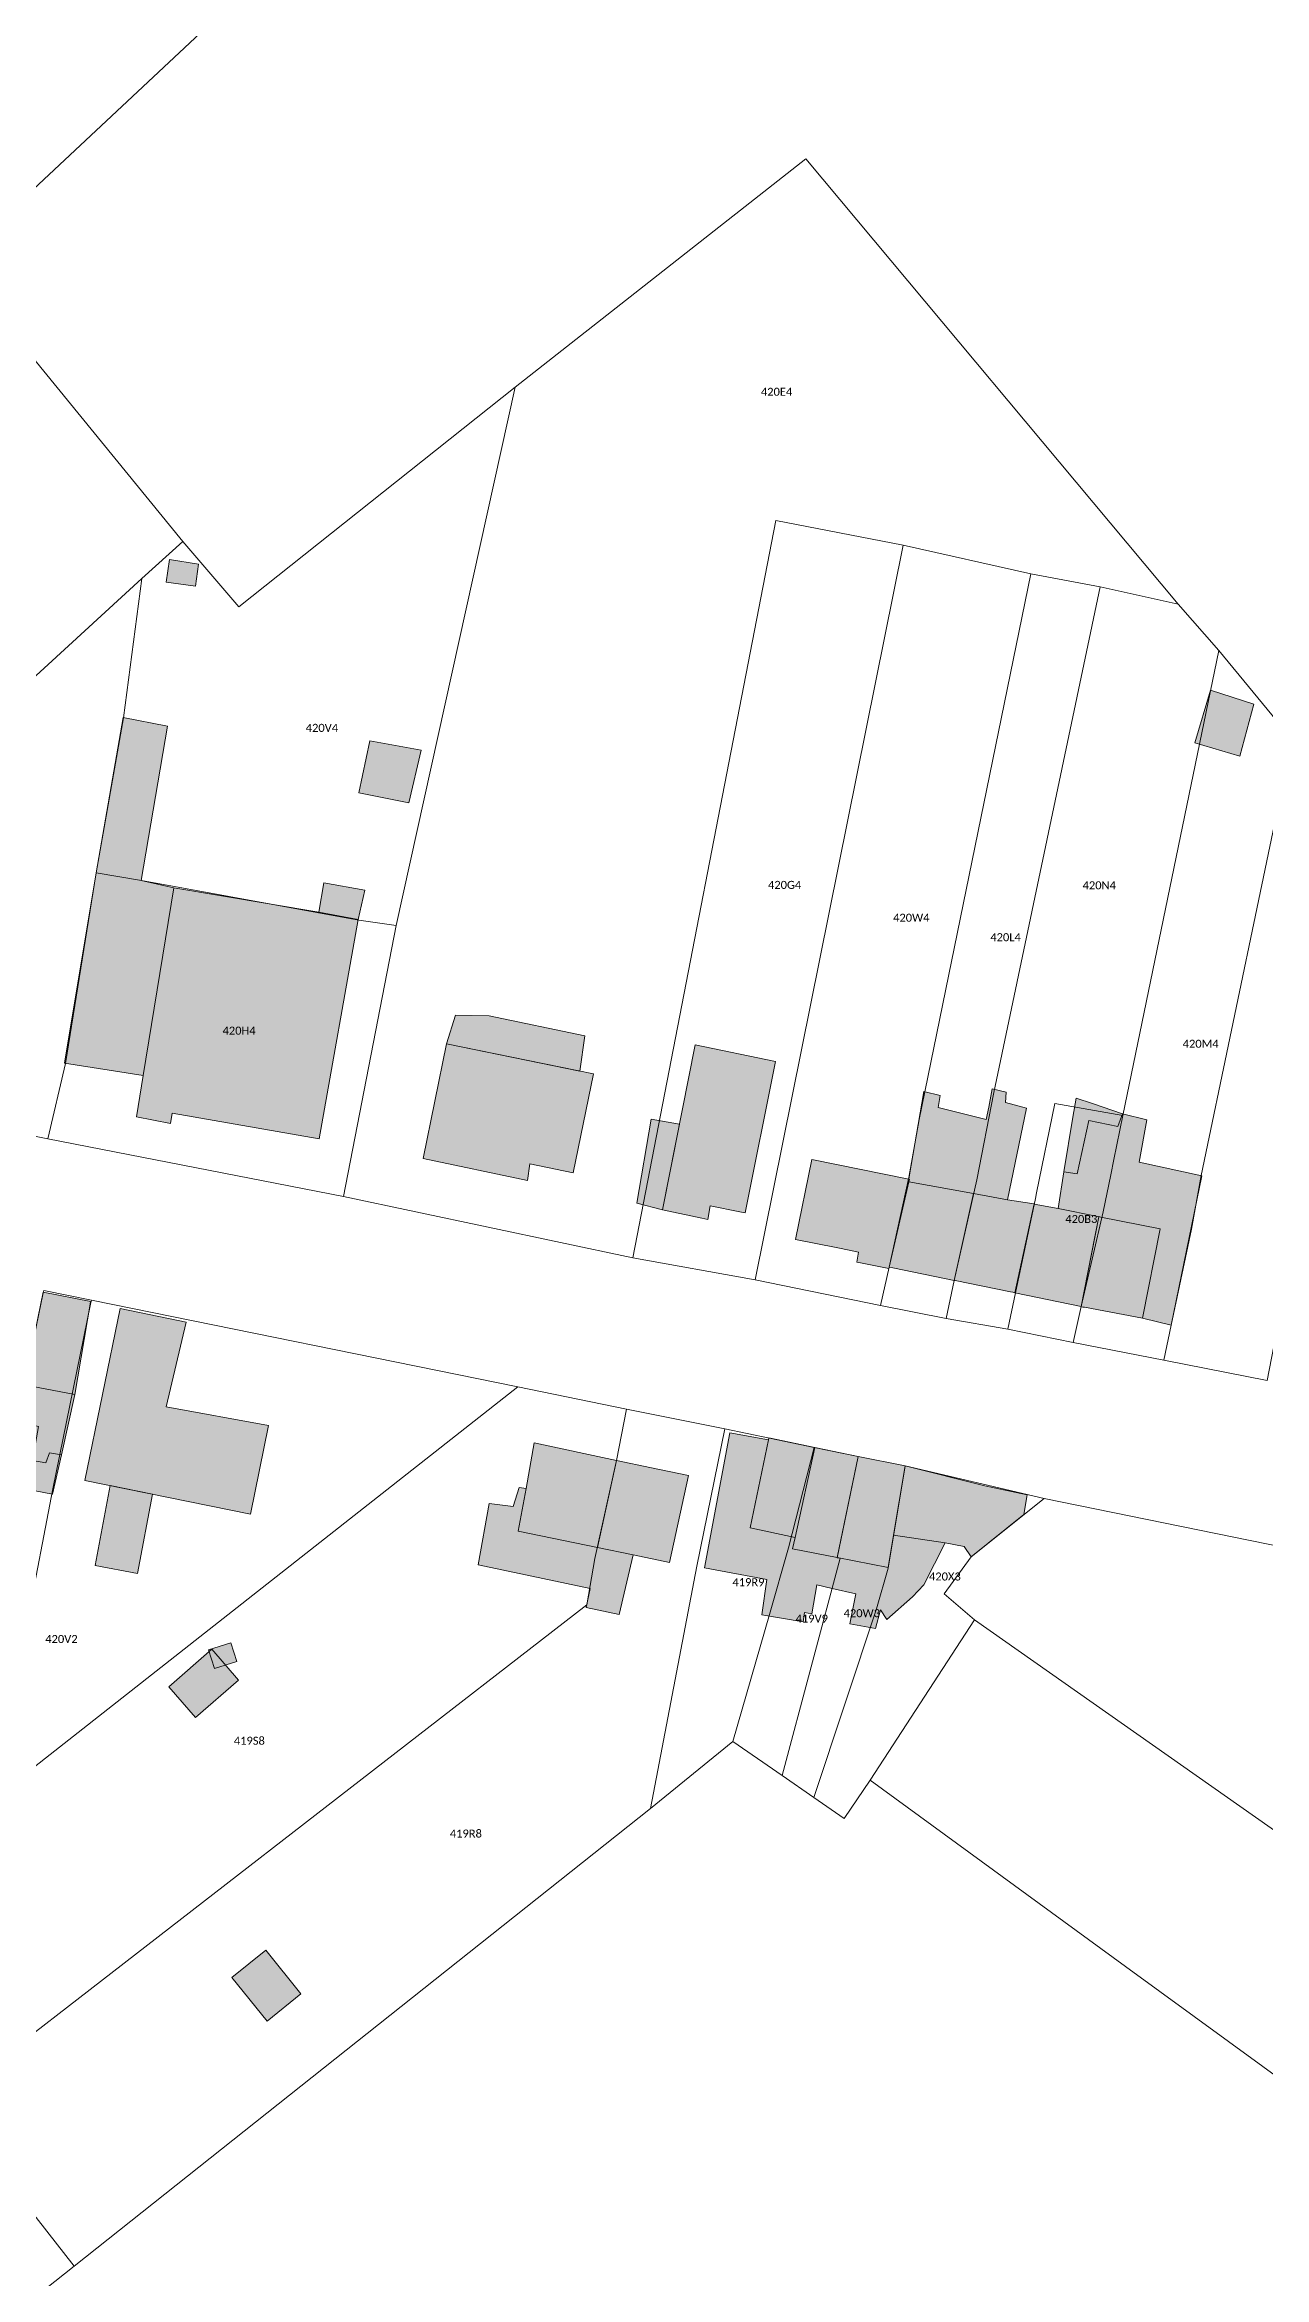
# Model space of a CAD drawing. Header units: metres. Extents: x 113120 to 240396, y 120329 to 242116.
# Drawn here: x 117340.7 to 117462.7, y 121474.9 to 121698.1 of the extents above; entities that cross this region are included whole.
import ezdxf

# ---------------------------------------------------------------- set-up
doc = ezdxf.new("R2010")
doc.units = ezdxf.units.M
doc.header["$LTSCALE"] = 3
for name, color, linetype, lineweight in [('Bpn_CaPa', 78, 'Continuous', 0), ('Bpn_ReBu', 4, 'Continuous', 0), ('Bpt_CaNu', 7, 'Continuous', 0), ('Hachure bâtiment', 11, 'Continuous', 0)]:
    doc.layers.add(name, color=color, linetype=linetype, lineweight=lineweight)
doc.styles.add('Legend', font='')
doc.styles.get('Legend').set_extended_font_data('Calibri')

msp = doc.modelspace()

# ---------------------------------------------------------------- hatches: boundary and pattern name
at = {"layer": 'Hachure bâtiment'}
h = msp.add_hatch(color=256, dxfattribs=at)
h.dxf.hatch_style = 1
h.paths.add_polyline_path([(117356.13, 121646.12), (117355.83, 121643.93), (117352.9, 121644.32), (117353.22, 121646.6)])
h = msp.add_hatch(color=256, dxfattribs=at)
h.dxf.hatch_style = 1
h.paths.add_polyline_path([(117460.27, 121626.92), (117455.76, 121628.25), (117457.34, 121633.54), (117461.68, 121632.12)])
h = msp.add_hatch(color=256, dxfattribs=at)
h.dxf.hatch_style = 1
h.paths.add_polyline_path([(117353.02, 121629.94), (117350.41, 121614.5), (117353.66, 121613.76), (117350.59, 121594.99), (117342.74, 121596.23), (117345.91, 121615.27), (117348.61, 121630.8)])
h = msp.add_hatch(color=256, dxfattribs=at)
h.dxf.hatch_style = 1
h.paths.add_polyline_path([(117378.4, 121627.52), (117377.18, 121622.25), (117372.18, 121623.27), (117373.28, 121628.47)])
h = msp.add_hatch(color=256, dxfattribs=at)
h.dxf.hatch_style = 1
h.paths.add_polyline_path([(117368.17, 121611.34), (117372.11, 121610.61), (117368.19, 121588.66), (117353.5, 121591.23), (117353.32, 121590.2), (117349.92, 121590.88), (117350.59, 121594.99), (117353.66, 121613.76)])
h = msp.add_hatch(color=256, dxfattribs=at)
h.dxf.hatch_style = 1
h.paths.add_polyline_path([(117372.77, 121613.52), (117372.11, 121610.61), (117368.17, 121611.34), (117368.68, 121614.28)])
h = msp.add_hatch(color=256, dxfattribs=at)
h.dxf.hatch_style = 1
h.paths.add_polyline_path([(117394.27, 121595.44), (117380.95, 121598.16), (117381.84, 121601.03), (117385.19, 121600.96), (117394.78, 121598.96)])
h = msp.add_hatch(color=256, dxfattribs=at)
h.dxf.hatch_style = 1
h.paths.add_polyline_path([(117395.63, 121595.16), (117393.59, 121585.29), (117389.27, 121586.18), (117389.04, 121584.52), (117378.61, 121586.7), (117380.95, 121598.16)])
h = msp.add_hatch(color=256, dxfattribs=at)
h.dxf.hatch_style = 1
h.paths.add_polyline_path([(117413.83, 121596.4), (117410.8, 121581.28), (117410.27, 121581.39), (117407.3, 121581.98), (117407.07, 121580.6), (117406.47, 121580.73), (117402.53, 121581.57), (117405.82, 121598.07)])
h = msp.add_hatch(color=256, dxfattribs=at)
h.dxf.hatch_style = 1
h.paths.add_polyline_path([(117436.9, 121593.33), (117436.83, 121592.3), (117438.93, 121591.73), (117437.05, 121582.59), (117433.63, 121583.2), (117427.17, 121584.36), (117427.23, 121584.62), (117427.16, 121584.64), (117427.19, 121584.87), (117428.67, 121593.42), (117430.29, 121593), (117430.1, 121591.82), (117434.92, 121590.62), (117435.16, 121591.85), (117435.52, 121593.68)])
h = msp.add_hatch(color=256, dxfattribs=at)
h.dxf.hatch_style = 1
h.paths.add_polyline_path([(117450.97, 121590.58), (117450.2, 121586.33), (117456.49, 121584.98), (117453.4, 121570.03), (117450.55, 121570.74), (117452.32, 121579.66), (117446.39, 121580.85), (117446.17, 121580.9), (117446.17, 121580.89), (117446.08, 121580.91), (117442.11, 121581.7), (117442.68, 121585.37), (117444.02, 121585.18), (117445.18, 121590.5), (117448.06, 121589.91), (117448.53, 121591.18)])
h = msp.add_hatch(color=256, dxfattribs=at)
h.dxf.hatch_style = 1
h.paths.add_polyline_path([(117445.18, 121590.5), (117444.02, 121585.18), (117442.68, 121585.37), (117443.58, 121590.83), (117443.9, 121592.75), (117445.55, 121592.19), (117448.53, 121591.18), (117448.06, 121589.91)])
h = msp.add_hatch(color=256, dxfattribs=at)
h.dxf.hatch_style = 1
h.paths.add_polyline_path([(117402.53, 121581.57), (117399.96, 121582.24), (117401.39, 121590.64), (117404.24, 121590.15)])
h = msp.add_hatch(color=256, dxfattribs=at)
h.dxf.hatch_style = 1
h.paths.add_polyline_path([(117427.16, 121584.64), (117427.23, 121584.62), (117427.17, 121584.36), (117425.2, 121575.84), (117425.17, 121575.71), (117422.01, 121576.33), (117421.97, 121576.34), (117422.15, 121577.34), (117421.2, 121577.53), (117420.08, 121577.76), (117415.85, 121578.61), (117417.47, 121586.61)])
h = msp.add_hatch(color=256, dxfattribs=at)
h.dxf.hatch_style = 1
h.paths.add_polyline_path([(117433.63, 121583.2), (117431.72, 121574.52), (117425.57, 121575.76), (117425.2, 121575.84), (117427.17, 121584.36)])
h = msp.add_hatch(color=256, dxfattribs=at)
h.dxf.hatch_style = 1
h.paths.add_polyline_path([(117437.05, 121582.59), (117439.46, 121582.2), (117439.72, 121582.18), (117437.78, 121573.29), (117437.56, 121573.33), (117437.34, 121573.38), (117431.81, 121574.5), (117431.72, 121574.52), (117433.63, 121583.2)])
h = msp.add_hatch(color=256, dxfattribs=at)
h.dxf.hatch_style = 1
h.paths.add_polyline_path([(117446.17, 121580.89), (117445.77, 121578.86), (117444.41, 121571.92), (117437.78, 121573.29), (117439.71, 121582.15), (117442.11, 121581.7), (117446.08, 121580.91)])
h = msp.add_hatch(color=256, dxfattribs=at)
h.dxf.hatch_style = 1
h.paths.add_polyline_path([(117446.39, 121580.85), (117452.32, 121579.66), (117450.55, 121570.74), (117444.73, 121571.85), (117444.57, 121571.83), (117444.4, 121571.88), (117446.17, 121580.89), (117446.17, 121580.9)], flags=17)
h = msp.add_hatch(color=256, dxfattribs=at)
h.dxf.hatch_style = 1
h.paths.add_polyline_path([(117298.98, 121572.57), (117304.92, 121571.32), (117304.67, 121570.67), (117309.35, 121569.75), (117313.4, 121568.96), (117318.25, 121568.01), (117322.95, 121567.09), (117327.3, 121566.24), (117327.47, 121566.21), (117327.69, 121566.16), (117333.38, 121565.08), (117338.7, 121564.07), (117343.77, 121563.12), (117342.43, 121557.07), (117341.23, 121557.27), (117340.87, 121556.28), (117339.53, 121556.53), (117340.13, 121559.92), (117338, 121560.4), (117337.16, 121556.73), (117334.37, 121557.32), (117335.03, 121560.93), (117332.33, 121561.4), (117330.1, 121561.78), (117329.23, 121557.38), (117328.57, 121557.48), (117328.03, 121554.4), (117325.47, 121554.93), (117325.32, 121554.4), (117322.12, 121554.98), (117323.37, 121563.27), (117322.01, 121563.74), (117322.32, 121564.9), (117320.37, 121565.23), (117319.47, 121561.02), (117315.28, 121561.7), (117315.88, 121564.82), (117312.92, 121565.38), (117312.6, 121563.87), (117308.22, 121564.73), (117307.62, 121561.98), (117307.4, 121562.01), (117304.77, 121562.38), (117304.57, 121561.32), (117303, 121561.57), (117302.33, 121559.5), (117301.23, 121559.77), (117301.6, 121563.17), (117299.92, 121563.42), (117300.77, 121568.4), (117298.32, 121568.96), (117292.5, 121570.3), (117292.56, 121570.6), (117293.22, 121573.79)])
h = msp.add_hatch(color=256, dxfattribs=at)
h.dxf.hatch_style = 1
h.paths.add_polyline_path([(117345.37, 121572.42), (117345.35, 121572.33), (117343.77, 121563.12), (117338.7, 121564.07), (117340.6, 121573.36)])
h = msp.add_hatch(color=256, dxfattribs=at)
h.dxf.hatch_style = 1
h.paths.add_polyline_path([(117354.89, 121570.36), (117352.91, 121561.89), (117363.15, 121560.02), (117361.34, 121551.15), (117344.78, 121554.53), (117348.29, 121571.72)])
h = msp.add_hatch(color=256, dxfattribs=at)
h.dxf.hatch_style = 1
h.paths.add_polyline_path([(117342.43, 121557.07), (117341.52, 121553.14), (117336.88, 121554.06), (117337.13, 121555.33), (117334.45, 121555.86), (117334.37, 121557.32), (117337.16, 121556.73), (117338, 121560.4), (117340.13, 121559.92), (117339.53, 121556.53), (117340.87, 121556.28), (117341.23, 121557.27)])
h = msp.add_hatch(color=256, dxfattribs=at)
h.dxf.hatch_style = 1
h.paths.add_polyline_path([(117397.93, 121556.52), (117396.04, 121547.81), (117388.12, 121549.44), (117388.89, 121553.72), (117389.71, 121558.27)])
h = msp.add_hatch(color=256, dxfattribs=at)
h.dxf.hatch_style = 1
h.paths.add_polyline_path([(117413.14, 121558.59), (117411.3, 121549.77), (117415.8, 121548.82), (117415.53, 121547.67), (117420, 121546.81), (117425.12, 121545.82), (117425.65, 121549.04), (117430.8, 121548.27), (117428.67, 121544.1), (117427.53, 121542.9), (117424.97, 121540.63), (117424.33, 121541.6), (117423.83, 121539.72), (117421.28, 121540.18), (117421.87, 121543.2), (117419.5, 121543.73), (117417.98, 121544.07), (117417.47, 121541.17), (117416.73, 121541.32), (117416.62, 121540.37), (117412.48, 121541.08), (117412.97, 121544.63), (117406.73, 121545.8), (117409.28, 121559.28)])
h = msp.add_hatch(color=256, dxfattribs=at)
h.dxf.hatch_style = 1
h.paths.add_polyline_path([(117417.77, 121557.82), (117415.8, 121548.82), (117411.3, 121549.77), (117413.14, 121558.59), (117413.18, 121558.77)], flags=17)
h = msp.add_hatch(color=256, dxfattribs=at)
h.dxf.hatch_style = 1
h.paths.add_polyline_path([(117422.12, 121556.93), (117420, 121546.81), (117415.53, 121547.67), (117415.8, 121548.82), (117417.77, 121557.82)], flags=17)
h = msp.add_hatch(color=256, dxfattribs=at)
h.dxf.hatch_style = 1
h.paths.add_polyline_path([(117401.45, 121555.78), (117405.14, 121555), (117403.24, 121546.32), (117399.62, 121547.07), (117396.04, 121547.81), (117397.93, 121556.52)])
h = msp.add_hatch(color=256, dxfattribs=at)
h.dxf.hatch_style = 1
h.paths.add_polyline_path([(117426.8, 121555.97), (117425.65, 121549.04), (117425.12, 121545.82), (117420, 121546.81), (117422.12, 121556.93)], flags=17)
h = msp.add_hatch(color=256, dxfattribs=at)
h.dxf.hatch_style = 1
h.paths.add_polyline_path([(117434.76, 121553.99), (117439, 121553.07), (117438.68, 121551.13), (117433.4, 121546.88), (117432.72, 121547.93), (117430.8, 121548.27), (117425.65, 121549.04), (117426.8, 121555.97)])
h = msp.add_hatch(color=256, dxfattribs=at)
h.dxf.hatch_style = 1
h.paths.add_polyline_path([(117347.3, 121554.02), (117351.55, 121553.15), (117350.05, 121545.21), (117345.79, 121546.02)])
h = msp.add_hatch(color=256, dxfattribs=at)
h.dxf.hatch_style = 1
h.paths.add_polyline_path([(117388.89, 121553.72), (117388.12, 121549.44), (117396.04, 121547.81), (117399.62, 121547.07), (117398.19, 121541.11), (117394.9, 121541.83), (117395.3, 121543.73), (117384.12, 121546.07), (117385.22, 121552.23), (117387.62, 121551.92), (117388.2, 121553.82)])
h = msp.add_hatch(color=256, dxfattribs=at)
h.dxf.hatch_style = 1
h.paths.add_polyline_path([(117353.17, 121533.9), (117357.48, 121537.64), (117360.15, 121534.55), (117355.85, 121530.82)])
h = msp.add_hatch(color=256, dxfattribs=at)
h.dxf.hatch_style = 1
h.paths.add_polyline_path([(117359.98, 121536.43), (117357.72, 121535.73), (117357.13, 121537.6), (117359.38, 121538.3)])
h = msp.add_hatch(color=256, dxfattribs=at)
h.dxf.hatch_style = 1
h.paths.add_polyline_path([(117366.38, 121503.2), (117363, 121500.45), (117359.48, 121504.82), (117362.88, 121507.57)])

# ---------------------------------------------------------------- linework, layer by layer
at = {"layer": 'Bpn_CaPa'}
for points in [[(117387.8, 121663.83), (117360.17, 121641.87), (117354.57, 121648.4), (117331.76, 121676.27), (117382.91, 121724.15), (117480.73, 121809.74), (117520.23, 121775.43), (117539.16, 121792.45), (117542.74, 121789.93), (117588.35, 121760.64), (117580.46, 121747.04), (117602.53, 121743.44), (117644.38, 121721.25), (117623.22, 121725.8), (117502.5, 121747.4), (117494.95, 121712.38), (117482.81, 121653.9), (117482.24, 121651.2), (117476.98, 121636.31), (117465.52, 121628.58), (117458.18, 121637.49), (117454.1, 121642.13), (117416.86, 121686.66), (117387.8, 121663.83)], [(117331.76, 121676.27), (117316.09, 121694.23), (117282.78, 121732.94), (117268.71, 121748.65), (117260.82, 121757.44), (117300.93, 121797.19), (117382.91, 121724.15), (117331.76, 121676.27)], [(117446.32, 121643.87), (117439.38, 121645.17), (117426.6, 121648.03), (117413.88, 121650.5), (117399.58, 121576.76), (117370.65, 121582.9), (117375.91, 121610.01), (117387.8, 121663.83), (117416.86, 121686.66), (117454.1, 121642.13), (117446.32, 121643.87)], [(117331.76, 121676.27), (117354.57, 121648.4), (117350.46, 121644.69), (117298.74, 121597.22), (117293.14, 121598.34), (117296.21, 121612.12), (117297.2, 121616.03), (117303.74, 121645.13), (117331.76, 121676.27)], [(117354.57, 121648.4), (117360.17, 121641.87), (117387.8, 121663.83), (117375.91, 121610.01), (117372.17, 121610.53), (117350.44, 121614.51), (117345.91, 121615.27), (117348.64, 121630.77), (117350.46, 121644.69), (117354.57, 121648.4)], [(117426.6, 121648.03), (117411.82, 121574.58), (117399.58, 121576.76), (117413.88, 121650.5), (117426.6, 121648.03)], [(117424.33, 121572), (117411.82, 121574.58), (117426.6, 121648.03), (117439.38, 121645.17), (117428.19, 121590.62), (117427.18, 121584.8), (117425.2, 121575.84), (117424.33, 121572)], [(117350.46, 121644.69), (117348.64, 121630.77), (117345.91, 121615.27), (117342.82, 121596.21), (117341.07, 121588.67), (117298.74, 121597.22), (117350.46, 121644.69)], [(117446.32, 121643.87), (117435.68, 121593.29), (117433.96, 121584.59), (117431.72, 121574.52), (117430.92, 121570.72), (117424.33, 121572), (117425.2, 121575.84), (117427.18, 121584.8), (117428.19, 121590.62), (117439.38, 121645.17), (117446.32, 121643.87)], [(117446.32, 121643.87), (117454.1, 121642.13), (117458.18, 121637.49), (117448.56, 121591.02), (117441.79, 121592.21), (117439.94, 121583.26), (117439.83, 121582.72), (117437.83, 121573.27), (117437.07, 121569.64), (117430.92, 121570.72), (117431.72, 121574.52), (117433.96, 121584.59), (117435.68, 121593.29), (117446.32, 121643.87)], [(117452.68, 121566.53), (117443.61, 121568.31), (117444.4, 121571.92), (117446.6, 121581.38), (117447.36, 121585.07), (117447.67, 121586.59), (117448.56, 121591.02), (117458.18, 121637.49), (117465.52, 121628.58), (117456.42, 121585.02), (117455.44, 121579.64), (117453.4, 121570.03), (117452.68, 121566.53)], [(117452.68, 121566.53), (117453.4, 121570.03), (117455.44, 121579.64), (117456.42, 121585.02), (117465.52, 121628.58), (117476.98, 121636.31), (117463.01, 121564.5), (117452.68, 121566.53)], [(117375.91, 121610.01), (117370.65, 121582.9), (117341.07, 121588.67), (117342.82, 121596.21), (117345.91, 121615.27), (117350.44, 121614.51), (117372.17, 121610.53), (117375.91, 121610.01)], [(117443.61, 121568.31), (117437.07, 121569.64), (117437.83, 121573.27), (117439.83, 121582.72), (117439.94, 121583.26), (117441.79, 121592.21), (117448.56, 121591.02), (117447.67, 121586.59), (117447.36, 121585.07), (117446.6, 121581.38), (117444.4, 121571.92), (117443.61, 121568.31)], [(117293.55, 121504.83), (117291.51, 121507.36), (117333.67, 121541.1), (117337.16, 121556.26), (117337.96, 121560.21), (117338.7, 121564.07), (117340.56, 121573.12), (117340.66, 121573.51), (117345.43, 121572.54), (117345.32, 121572.15), (117341.57, 121553.68), (117339, 121540.3), (117293.55, 121504.83)], [(117293.55, 121504.83), (117339, 121540.3), (117341.57, 121553.68), (117345.32, 121572.15), (117345.43, 121572.54), (117388.07, 121563.87), (117318.02, 121508.87), (117301.41, 121495.57), (117293.55, 121504.83)], [(117398.95, 121561.66), (117397.93, 121556.52), (117395.78, 121546.72), (117394.96, 121542.1), (117330.63, 121492.3), (117325.14, 121499.6), (117322.27, 121502.95), (117318.02, 121508.87), (117388.07, 121563.87), (117398.95, 121561.66)], [(117343.7, 121475.96), (117334.63, 121487.55), (117330.63, 121492.3), (117394.96, 121542.1), (117395.78, 121546.72), (117397.93, 121556.52), (117398.95, 121561.66), (117408.77, 121559.67), (117405.96, 121545.94), (117401.34, 121521.72), (117343.7, 121475.96)], [(117408.77, 121559.67), (117417.72, 121557.83), (117415.15, 121547.79), (117413.23, 121541.12), (117409.58, 121528.43), (117401.34, 121521.72), (117405.96, 121545.94), (117408.77, 121559.67)], [(117422.12, 121556.93), (117420.01, 121546.8), (117420.3, 121546.75), (117414.5, 121525.02), (117409.58, 121528.43), (117413.23, 121541.12), (117415.15, 121547.79), (117417.72, 121557.83), (117422.12, 121556.93)], [(117422.12, 121556.93), (117426.8, 121555.97), (117425.1, 121545.76), (117423.93, 121541.68), (117417.67, 121522.83), (117414.5, 121525.02), (117420.3, 121546.75), (117420.01, 121546.8), (117422.12, 121556.93)], [(117423.29, 121524.56), (117420.71, 121520.72), (117417.67, 121522.83), (117423.93, 121541.68), (117425.1, 121545.76), (117426.8, 121555.97), (117440.71, 121552.7), (117433.4, 121546.88), (117430.7, 121543.18), (117433.73, 121540.57), (117423.29, 121524.56)], [(117433.73, 121540.57), (117430.7, 121543.18), (117433.4, 121546.88), (117440.71, 121552.7), (117537, 121533.08), (117536.37, 121529.18), (117533.67, 121515.08), (117525.55, 121476.15), (117433.73, 121540.57)], [(117665.46, 121376.9), (117647.25, 121361.52), (117448.84, 121505.94), (117423.29, 121524.56), (117433.73, 121540.57), (117525.55, 121476.15), (117530.68, 121472.66), (117566.56, 121447.4), (117572.55, 121442.88), (117595.49, 121426.36), (117609.73, 121416.38), (117632.77, 121399.27), (117665.46, 121376.9)], [(117394.66, 121421.8), (117385.22, 121429.43), (117382.37, 121431.33), (117368.96, 121440.26), (117363.76, 121443.72), (117359, 121447), (117353.92, 121450.52), (117346.83, 121455.43), (117343, 121458.12), (117339.38, 121460.67), (117335.58, 121463.33), (117331.42, 121466.27), (117343.7, 121475.96), (117401.34, 121521.72), (117409.58, 121528.43), (117414.5, 121525.02), (117417.67, 121522.83), (117420.71, 121520.72), (117423.29, 121524.56), (117448.84, 121505.94), (117647.25, 121361.52), (117535.51, 121325.25), (117394.66, 121421.8)], [(117343.7, 121475.96), (117331.42, 121466.27), (117290.41, 121432.8), (117288.87, 121434.62), (117286.37, 121432.61), (117282.28, 121434.02), (117272.54, 121425.99), (117269.98, 121429.32), (117275.07, 121433.48), (117279.8, 121437.4), (117276.32, 121441.21), (117280.6, 121444.71), (117334.63, 121487.55), (117343.7, 121475.96)]]:
    msp.add_lwpolyline(points, close=True, dxfattribs=at)
at = {"layer": 'Bpn_ReBu'}
for points in [[(117356.13, 121646.12), (117355.83, 121643.93), (117352.9, 121644.32), (117353.22, 121646.6), (117356.13, 121646.12)], [(117460.27, 121626.92), (117455.76, 121628.25), (117457.34, 121633.54), (117461.68, 121632.12), (117460.27, 121626.92)], [(117353.02, 121629.94), (117350.41, 121614.5), (117353.66, 121613.76), (117350.59, 121594.99), (117342.74, 121596.23), (117345.91, 121615.27), (117348.61, 121630.8), (117353.02, 121629.94)], [(117378.4, 121627.52), (117377.18, 121622.25), (117372.18, 121623.27), (117373.28, 121628.47), (117378.4, 121627.52)], [(117368.17, 121611.34), (117372.11, 121610.61), (117368.19, 121588.66), (117353.5, 121591.23), (117353.32, 121590.2), (117349.92, 121590.88), (117350.59, 121594.99), (117353.66, 121613.76), (117368.17, 121611.34)], [(117372.77, 121613.52), (117372.11, 121610.61), (117368.17, 121611.34), (117368.68, 121614.28), (117372.77, 121613.52)], [(117394.27, 121595.44), (117380.95, 121598.16), (117381.84, 121601.03), (117385.19, 121600.96), (117394.78, 121598.96), (117394.27, 121595.44)], [(117395.63, 121595.16), (117393.59, 121585.29), (117389.27, 121586.18), (117389.04, 121584.52), (117378.61, 121586.7), (117380.95, 121598.16), (117395.63, 121595.16)], [(117413.83, 121596.4), (117410.8, 121581.28), (117410.27, 121581.39), (117407.3, 121581.98), (117407.07, 121580.6), (117406.47, 121580.73), (117402.53, 121581.57), (117405.82, 121598.07), (117413.83, 121596.4)], [(117436.9, 121593.33), (117436.83, 121592.3), (117438.93, 121591.73), (117437.05, 121582.59), (117433.63, 121583.2), (117427.17, 121584.36), (117427.23, 121584.62), (117427.16, 121584.64), (117427.19, 121584.87), (117428.67, 121593.42), (117430.29, 121593), (117430.1, 121591.82), (117434.92, 121590.62), (117435.16, 121591.85), (117435.52, 121593.68), (117436.9, 121593.33)], [(117450.97, 121590.58), (117450.2, 121586.33), (117456.49, 121584.98), (117453.4, 121570.03), (117450.55, 121570.74), (117452.32, 121579.66), (117446.39, 121580.85), (117446.17, 121580.9), (117446.17, 121580.89), (117446.08, 121580.91), (117442.11, 121581.7), (117442.68, 121585.37), (117444.02, 121585.18), (117445.18, 121590.5), (117448.06, 121589.91), (117448.53, 121591.18), (117450.97, 121590.58)], [(117445.18, 121590.5), (117444.02, 121585.18), (117442.68, 121585.37), (117443.58, 121590.83), (117443.9, 121592.75), (117445.55, 121592.19), (117448.53, 121591.18), (117448.06, 121589.91), (117445.18, 121590.5)], [(117402.53, 121581.57), (117399.96, 121582.24), (117401.39, 121590.64), (117404.24, 121590.15), (117402.53, 121581.57)], [(117427.16, 121584.64), (117427.23, 121584.62), (117427.17, 121584.36), (117425.2, 121575.84), (117425.17, 121575.71), (117422.01, 121576.33), (117421.97, 121576.34), (117422.15, 121577.34), (117421.2, 121577.53), (117420.08, 121577.76), (117415.85, 121578.61), (117417.47, 121586.61), (117427.16, 121584.64)], [(117433.63, 121583.2), (117431.72, 121574.52), (117425.57, 121575.76), (117425.2, 121575.84), (117427.17, 121584.36), (117433.63, 121583.2)], [(117437.05, 121582.59), (117439.46, 121582.2), (117439.72, 121582.18), (117437.78, 121573.29), (117437.56, 121573.33), (117437.34, 121573.38), (117431.81, 121574.5), (117431.72, 121574.52), (117433.63, 121583.2), (117437.05, 121582.59)], [(117446.17, 121580.89), (117445.77, 121578.86), (117444.41, 121571.92), (117437.78, 121573.29), (117439.71, 121582.15), (117442.11, 121581.7), (117446.08, 121580.91), (117446.17, 121580.89)], [(117446.39, 121580.85), (117452.32, 121579.66), (117450.55, 121570.74), (117444.73, 121571.85), (117444.57, 121571.83), (117444.4, 121571.88), (117446.17, 121580.89), (117446.17, 121580.9), (117446.39, 121580.85)], [(117345.37, 121572.42), (117345.35, 121572.33), (117343.77, 121563.12), (117338.7, 121564.07), (117340.6, 121573.36), (117345.37, 121572.42)], [(117354.89, 121570.36), (117352.91, 121561.89), (117363.15, 121560.02), (117361.34, 121551.15), (117344.78, 121554.53), (117348.29, 121571.72), (117354.89, 121570.36)], [(117342.43, 121557.07), (117341.52, 121553.14), (117336.88, 121554.06), (117337.13, 121555.33), (117334.45, 121555.86), (117334.37, 121557.32), (117337.16, 121556.73), (117338, 121560.4), (117340.13, 121559.92), (117339.53, 121556.53), (117340.87, 121556.28), (117341.23, 121557.27), (117342.43, 121557.07)], [(117397.93, 121556.52), (117396.04, 121547.81), (117388.12, 121549.44), (117388.89, 121553.72), (117389.71, 121558.27), (117397.93, 121556.52)], [(117413.14, 121558.59), (117411.3, 121549.77), (117415.8, 121548.82), (117415.53, 121547.67), (117420, 121546.81), (117425.12, 121545.82), (117425.65, 121549.04), (117430.8, 121548.27), (117428.67, 121544.1), (117427.53, 121542.9), (117424.97, 121540.63), (117424.33, 121541.6), (117423.83, 121539.72), (117421.28, 121540.18), (117421.87, 121543.2), (117419.5, 121543.73), (117417.98, 121544.07), (117417.47, 121541.17), (117416.73, 121541.32), (117416.62, 121540.37), (117412.48, 121541.08), (117412.97, 121544.63), (117406.73, 121545.8), (117409.28, 121559.28), (117413.14, 121558.59)], [(117417.77, 121557.82), (117415.8, 121548.82), (117411.3, 121549.77), (117413.14, 121558.59), (117413.18, 121558.77), (117417.77, 121557.82)], [(117422.12, 121556.93), (117420, 121546.81), (117415.53, 121547.67), (117415.8, 121548.82), (117417.77, 121557.82), (117422.12, 121556.93)], [(117401.45, 121555.78), (117405.14, 121555), (117403.24, 121546.32), (117399.62, 121547.07), (117396.04, 121547.81), (117397.93, 121556.52), (117401.45, 121555.78)], [(117426.8, 121555.97), (117425.65, 121549.04), (117425.12, 121545.82), (117420, 121546.81), (117422.12, 121556.93), (117426.8, 121555.97)], [(117434.76, 121553.99), (117439, 121553.07), (117438.68, 121551.13), (117433.4, 121546.88), (117432.72, 121547.93), (117430.8, 121548.27), (117425.65, 121549.04), (117426.8, 121555.97), (117434.76, 121553.99)], [(117347.3, 121554.02), (117351.55, 121553.15), (117350.05, 121545.21), (117345.79, 121546.02), (117347.3, 121554.02)], [(117388.89, 121553.72), (117388.12, 121549.44), (117396.04, 121547.81), (117399.62, 121547.07), (117398.19, 121541.11), (117394.9, 121541.83), (117395.3, 121543.73), (117384.12, 121546.07), (117385.22, 121552.23), (117387.62, 121551.92), (117388.2, 121553.82), (117388.89, 121553.72)], [(117353.17, 121533.9), (117357.48, 121537.64), (117360.15, 121534.55), (117355.85, 121530.82), (117353.17, 121533.9)], [(117359.98, 121536.43), (117357.72, 121535.73), (117357.13, 121537.6), (117359.38, 121538.3), (117359.98, 121536.43)], [(117366.38, 121503.2), (117363, 121500.45), (117359.48, 121504.82), (117362.88, 121507.57), (117366.38, 121503.2)]]:
    msp.add_lwpolyline(points, close=True, dxfattribs=at)
msp.add_lwpolyline([(117338.7, 121564.07), (117343.77, 121563.12), (117342.43, 121557.07), (117341.23, 121557.27), (117340.87, 121556.28), (117339.53, 121556.53)], dxfattribs=at)

# ---------------------------------------------------------------- texts
at = {"layer": 'Bpt_CaNu', "char_height": 0.8, "attachment_point": 7, "style": 'Legend'}
for s, insert in [('420E4', (117412.38, 121662.95)), ('420V4', (117366.86, 121629.35)), ('420G4', (117413.09, 121613.65)), ('420N4', (117444.55, 121613.61)), ('420W4', (117425.6, 121610.37)), ('420L4', (117435.32, 121608.42)), ('420H4', (117358.54, 121599.08)), ('420M4', (117454.56, 121597.77)), ('420B3', (117442.82, 121580.25)), ('419R9', (117409.53, 121543.95)), ('420X3', (117429.19, 121544.51)), ('419V9', (117415.85, 121540.31)), ('420W3', (117420.65, 121540.84)), ('420V2', (117340.81, 121538.26)), ('419S8', (117359.67, 121528.09)), ('419R8', (117381.27, 121518.81))]:
    msp.add_mtext(s, dxfattribs=dict(at, insert=insert))

doc.saveas('drawing.dxf')
